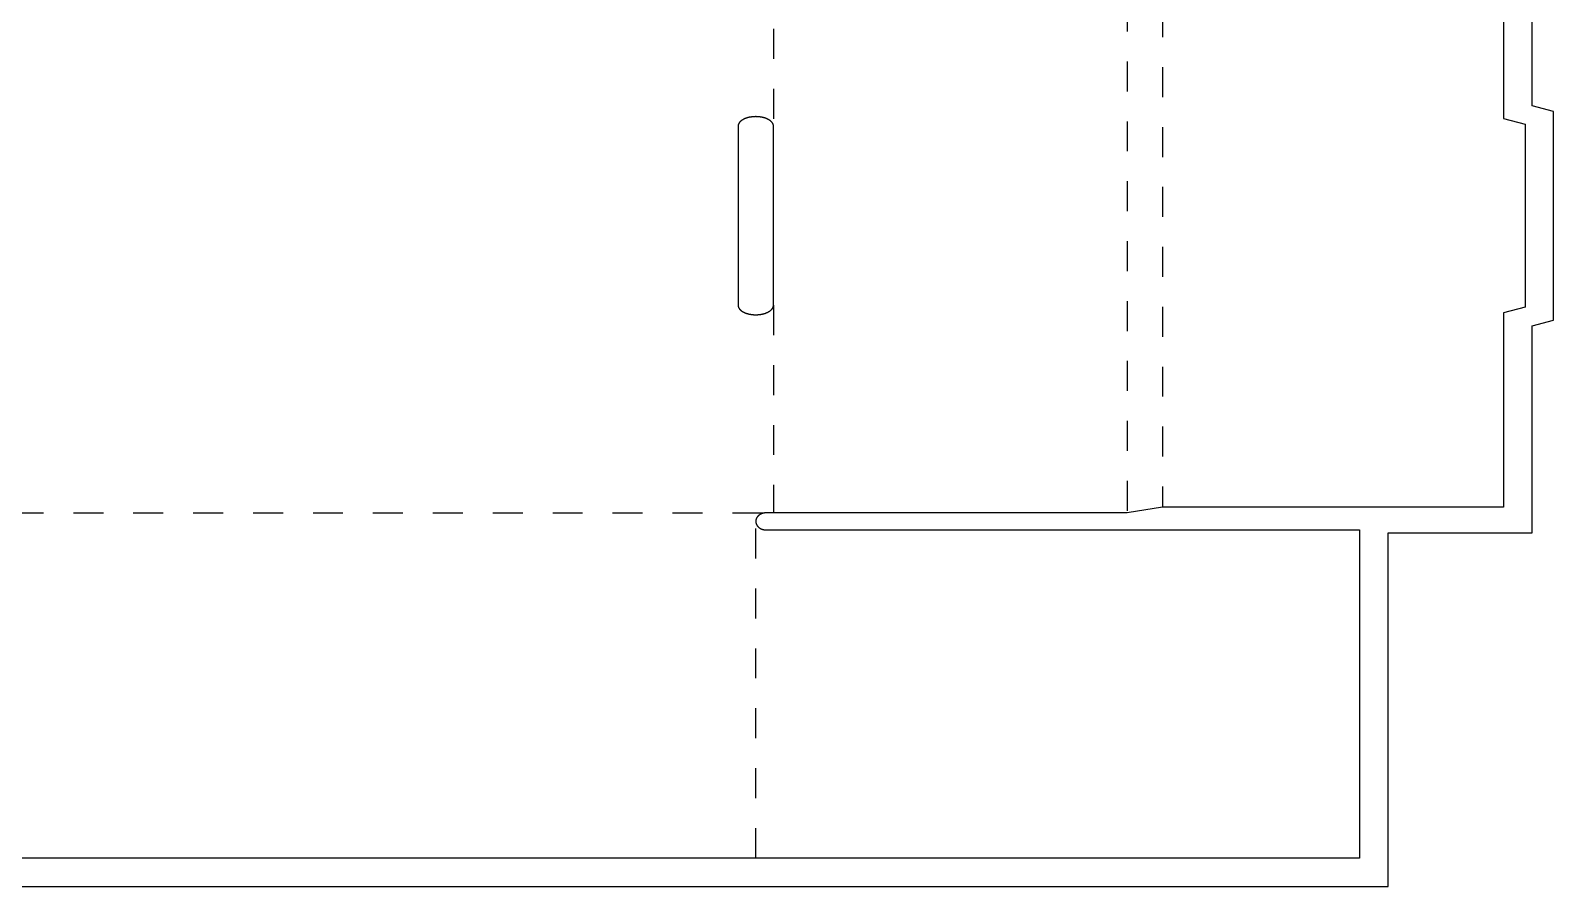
# Model space of a CAD drawing. Extents: x 0 to 1220, y -1241 to 0.
# Drawn here: x 610 to 1220, y -1241 to -898 of the extents above; entities that cross this region are included whole.
import ezdxf

# ---------------------------------------------------------------- set-up
doc = ezdxf.new("R2010")
doc.units = 0
doc.linetypes.add('DASHED', pattern=[24, 12, -12])
for name, color, linetype in [('BLEED', 3, 'CONTINUOUS'), ('CREASE', 5, 'DASHED'), ('CUT', 1, 'CONTINUOUS')]:
    doc.layers.add(name, color=color, linetype=linetype)

msp = doc.modelspace()

# ---------------------------------------------------------------- linework, layer by layer
at = {"layer": 'BLEED'}
for p, q in [((1211.6966, -927.7409), (1211.6966, -857.1787)), ((1220.269, -930.0305), (1211.6966, -927.7409)), ((1220.269, -1013.629), (1220.269, -930.0305)), ((1211.6966, -1015.9186), (1220.269, -1013.629)), ((1211.6966, -1098.8856), (1211.6966, -1015.9186)), ((1153.975, -1240.6183), (1153.975, -1098.8856)), ((1153.975, -1098.8856), (1211.6966, -1098.8856)), ((66.294, -1240.6183), (1153.975, -1240.6183))]:
    msp.add_line(p, q, dxfattribs=at)
at = {"layer": 'CREASE'}
for p, q in [((1049.5047, -694.0345), (1049.5047, -1090.8849)), ((1063.6779, -696.324), (1063.6779, -1088.5954)), ((907.7724, -848.9588), (907.7724, -935.9606)), ((907.7724, -1007.699), (907.7724, -1090.8849)), ((315.3315, -1090.8849), (904.9378, -1090.8849)), ((900.6858, -1229.1882), (900.6858, -1094.3139))]:
    msp.add_line(p, q, dxfattribs=at)
at = {"layer": 'CUT'}
for p, q in [((1200.2666, -852.0113), (1200.2666, -932.9076)), ((895.297, -933.4822), (895.2257, -933.5282)), ((895.3704, -933.4368), (895.297, -933.4822)), ((895.4446, -933.3922), (895.3704, -933.4368)), ((895.5202, -933.3482), (895.4446, -933.3922)), ((895.5965, -933.305), (895.5202, -933.3482)), ((895.675, -933.2626), (895.5965, -933.305)), ((895.7542, -933.2201), (895.675, -933.2626)), ((895.8348, -933.179), (895.7542, -933.2201)), ((895.9162, -933.138), (895.8348, -933.179)), ((895.9997, -933.0984), (895.9162, -933.138)), ((896.0832, -933.0588), (895.9997, -933.0984)), ((896.1689, -933.0206), (896.0832, -933.0588)), ((896.2553, -932.9825), (896.1689, -933.0206)), ((896.3424, -932.9458), (896.2553, -932.9825)), ((896.431, -932.909), (896.3424, -932.9458)), ((896.5202, -932.8738), (896.431, -932.909)), ((896.611, -932.8385), (896.5202, -932.8738)), ((896.7024, -932.8046), (896.611, -932.8385)), ((896.7953, -932.7715), (896.7024, -932.8046)), ((896.8889, -932.7391), (896.7953, -932.7715)), ((896.9832, -932.7067), (896.8889, -932.7391)), ((897.0782, -932.6765), (896.9832, -932.7067)), ((897.1747, -932.6462), (897.0782, -932.6765)), ((897.2719, -932.6167), (897.1747, -932.6462)), ((897.3698, -932.5879), (897.2719, -932.6167)), ((897.4685, -932.5606), (897.3698, -932.5879)), ((897.5678, -932.5339), (897.4685, -932.5606)), ((897.6686, -932.508), (897.5678, -932.5339)), ((897.7694, -932.4828), (897.6686, -932.508)), ((897.8717, -932.4583), (897.7694, -932.4828)), ((897.9739, -932.4353), (897.8717, -932.4583)), ((898.0769, -932.413), (897.9739, -932.4353)), ((898.1806, -932.3914), (898.0769, -932.413)), ((898.285, -932.3705), (898.1806, -932.3914)), ((898.3901, -932.3503), (898.285, -932.3705)), ((898.4959, -932.3316), (898.3901, -932.3503)), ((898.6018, -932.3136), (898.4959, -932.3316)), ((898.709, -932.2963), (898.6018, -932.3136)), ((898.8156, -932.2798), (898.709, -932.2963)), ((898.9236, -932.2646), (898.8156, -932.2798)), ((899.0316, -932.2502), (898.9236, -932.2646)), ((899.1396, -932.2366), (899.0316, -932.2502)), ((899.249, -932.2243), (899.1396, -932.2366)), ((899.3578, -932.2121), (899.249, -932.2243)), ((899.4672, -932.2013), (899.3578, -932.2121)), ((899.5774, -932.1919), (899.4672, -932.2013)), ((899.6875, -932.1826), (899.5774, -932.1919)), ((899.7977, -932.1746), (899.6875, -932.1826)), ((899.9078, -932.1674), (899.7977, -932.1746)), ((900.0187, -932.1617), (899.9078, -932.1674)), ((900.1296, -932.1566), (900.0187, -932.1617)), ((900.2405, -932.1523), (900.1296, -932.1566)), ((900.3521, -932.1487), (900.2405, -932.1523)), ((900.463, -932.1466), (900.3521, -932.1487)), ((900.5746, -932.1451), (900.463, -932.1466)), ((900.6862, -932.1444), (900.5746, -932.1451)), ((900.6862, -932.1444), (900.6862, -932.1444)), ((900.797, -932.1451), (900.6862, -932.1444)), ((900.9086, -932.1466), (900.797, -932.1451)), ((901.0195, -932.1487), (900.9086, -932.1466)), ((901.1311, -932.1523), (901.0195, -932.1487)), ((901.242, -932.1566), (901.1311, -932.1523)), ((901.3529, -932.1617), (901.242, -932.1566)), ((901.4638, -932.1674), (901.3529, -932.1617)), ((901.5739, -932.1746), (901.4638, -932.1674)), ((901.6841, -932.1826), (901.5739, -932.1746)), ((901.7942, -932.1919), (901.6841, -932.1826)), ((901.9044, -932.2013), (901.7942, -932.1919)), ((902.0138, -932.2121), (901.9044, -932.2013)), ((902.1226, -932.2243), (902.0138, -932.2121)), ((902.232, -932.2366), (902.1226, -932.2243)), ((902.34, -932.2502), (902.232, -932.2366)), ((902.448, -932.2646), (902.34, -932.2502)), ((902.556, -932.2798), (902.448, -932.2646)), ((902.6626, -932.2963), (902.556, -932.2798)), ((902.7698, -932.3136), (902.6626, -932.2963)), ((902.8757, -932.3316), (902.7698, -932.3136)), ((902.9815, -932.3503), (902.8757, -932.3316)), ((903.0866, -932.3705), (902.9815, -932.3503)), ((903.191, -932.3914), (903.0866, -932.3705)), ((903.2947, -932.413), (903.191, -932.3914)), ((903.3977, -932.4353), (903.2947, -932.413)), ((903.4999, -932.4583), (903.3977, -932.4353)), ((903.6022, -932.4828), (903.4999, -932.4583)), ((903.703, -932.508), (903.6022, -932.4828)), ((903.8038, -932.5339), (903.703, -932.508)), ((903.9031, -932.5606), (903.8038, -932.5339)), ((904.0018, -932.5879), (903.9031, -932.5606)), ((904.0997, -932.6167), (904.0018, -932.5879)), ((904.1969, -932.6462), (904.0997, -932.6167)), ((904.2934, -932.6765), (904.1969, -932.6462)), ((904.3884, -932.7067), (904.2934, -932.6765)), ((904.4827, -932.7391), (904.3884, -932.7067)), ((904.5763, -932.7715), (904.4827, -932.7391)), ((904.6692, -932.8046), (904.5763, -932.7715)), ((904.7606, -932.8385), (904.6692, -932.8046)), ((904.8514, -932.8738), (904.7606, -932.8385)), ((904.9406, -932.909), (904.8514, -932.8738)), ((905.0292, -932.9458), (904.9406, -932.909)), ((905.1163, -932.9825), (905.0292, -932.9458)), ((905.2027, -933.0206), (905.1163, -932.9825)), ((905.2884, -933.0588), (905.2027, -933.0206)), ((905.3719, -933.0984), (905.2884, -933.0588)), ((905.4554, -933.138), (905.3719, -933.0984)), ((905.5368, -933.179), (905.4554, -933.138)), ((905.6174, -933.2201), (905.5368, -933.179)), ((905.6966, -933.2626), (905.6174, -933.2201)), ((905.7751, -933.305), (905.6966, -933.2626)), ((905.8514, -933.3482), (905.7751, -933.305)), ((905.927, -933.3922), (905.8514, -933.3482)), ((906.0012, -933.4368), (905.927, -933.3922)), ((906.0746, -933.4822), (906.0012, -933.4368)), ((906.1459, -933.5282), (906.0746, -933.4822)), ((1200.2666, -932.9076), (1208.839, -935.1972)), ((893.5999, -935.9006), (893.5992, -935.9604)), ((893.5992, -935.9604), (893.5992, -1007.699)), ((893.6028, -935.8409), (893.5999, -935.9006)), ((893.6071, -935.7811), (893.6028, -935.8409)), ((893.6129, -935.7214), (893.6071, -935.7811)), ((893.6208, -935.6609), (893.6129, -935.7214)), ((893.6309, -935.6018), (893.6208, -935.6609)), ((893.6417, -935.5421), (893.6309, -935.6018)), ((893.6554, -935.4823), (893.6417, -935.5421)), ((893.6698, -935.4233), (893.6554, -935.4823)), ((893.6863, -935.3635), (893.6698, -935.4233)), ((893.705, -935.3045), (893.6863, -935.3635)), ((893.7245, -935.2454), (893.705, -935.3045)), ((893.7461, -935.1871), (893.7245, -935.2454)), ((893.7698, -935.1281), (893.7461, -935.1871)), ((893.795, -935.0698), (893.7698, -935.1281)), ((893.8217, -935.0114), (893.795, -935.0698)), ((893.8505, -934.9538), (893.8217, -935.0114)), ((893.8807, -934.8962), (893.8505, -934.9538)), ((893.9124, -934.8386), (893.8807, -934.8962)), ((893.9462, -934.7818), (893.9124, -934.8386)), ((893.9815, -934.7249), (893.9462, -934.7818)), ((894.0182, -934.668), (893.9815, -934.7249)), ((894.0564, -934.6118), (894.0182, -934.668)), ((894.0967, -934.5557), (894.0564, -934.6118)), ((894.1385, -934.5002), (894.0967, -934.5557)), ((894.1817, -934.4448), (894.1385, -934.5002)), ((894.227, -934.3901), (894.1817, -934.4448)), ((894.2738, -934.3361), (894.227, -934.3901)), ((894.3221, -934.2821), (894.2738, -934.3361)), ((894.3718, -934.2281), (894.3221, -934.2821)), ((894.4229, -934.1748), (894.3718, -934.2281)), ((894.4754, -934.1222), (894.4229, -934.1748)), ((894.5302, -934.0697), (894.4754, -934.1222)), ((894.5863, -934.0178), (894.5302, -934.0697)), ((894.6432, -933.9667), (894.5863, -934.0178)), ((894.7022, -933.9163), (894.6432, -933.9667)), ((894.7627, -933.8659), (894.7022, -933.9163)), ((894.8246, -933.8155), (894.7627, -933.8659)), ((894.888, -933.7666), (894.8246, -933.8155)), ((894.9528, -933.7176), (894.888, -933.7666)), ((895.019, -933.6694), (894.9528, -933.7176)), ((895.086, -933.6218), (895.019, -933.6694)), ((895.1551, -933.575), (895.086, -933.6218)), ((895.2257, -933.5282), (895.1551, -933.575)), ((906.2165, -933.575), (906.1459, -933.5282)), ((906.2856, -933.6218), (906.2165, -933.575)), ((906.3526, -933.6694), (906.2856, -933.6218)), ((906.4188, -933.7176), (906.3526, -933.6694)), ((906.4836, -933.7666), (906.4188, -933.7176)), ((906.547, -933.8155), (906.4836, -933.7666)), ((906.6089, -933.8659), (906.547, -933.8155)), ((906.6694, -933.9163), (906.6089, -933.8659)), ((906.7284, -933.9667), (906.6694, -933.9163)), ((906.7853, -934.0178), (906.7284, -933.9667)), ((906.8414, -934.0697), (906.7853, -934.0178)), ((906.8962, -934.1222), (906.8414, -934.0697)), ((906.9487, -934.1748), (906.8962, -934.1222)), ((906.9998, -934.2281), (906.9487, -934.1748)), ((907.0495, -934.2821), (906.9998, -934.2281)), ((907.0978, -934.3361), (907.0495, -934.2821)), ((907.1446, -934.3901), (907.0978, -934.3361)), ((907.1899, -934.4448), (907.1446, -934.3901)), ((907.2331, -934.5002), (907.1899, -934.4448)), ((907.2749, -934.5557), (907.2331, -934.5002)), ((907.3152, -934.6118), (907.2749, -934.5557)), ((907.3534, -934.668), (907.3152, -934.6118)), ((907.3901, -934.7249), (907.3534, -934.668)), ((907.4254, -934.7818), (907.3901, -934.7249)), ((907.4592, -934.8386), (907.4254, -934.7818)), ((907.4909, -934.8962), (907.4592, -934.8386)), ((907.5211, -934.9538), (907.4909, -934.8962)), ((907.5499, -935.0114), (907.5211, -934.9538)), ((907.5766, -935.0698), (907.5499, -935.0114)), ((907.6018, -935.1281), (907.5766, -935.0698)), ((907.6255, -935.1871), (907.6018, -935.1281)), ((907.6471, -935.2454), (907.6255, -935.1871)), ((907.6666, -935.3045), (907.6471, -935.2454)), ((907.6853, -935.3635), (907.6666, -935.3045)), ((907.7018, -935.4233), (907.6853, -935.3635)), ((907.7162, -935.4823), (907.7018, -935.4233)), ((907.7299, -935.5421), (907.7162, -935.4823)), ((907.7407, -935.6018), (907.7299, -935.5421)), ((907.7508, -935.6609), (907.7407, -935.6018)), ((907.7587, -935.7214), (907.7508, -935.6609)), ((907.7645, -935.7811), (907.7587, -935.7214)), ((907.7688, -935.8409), (907.7645, -935.7811)), ((907.7717, -935.9006), (907.7688, -935.8409)), ((907.7724, -935.9604), (907.7717, -935.9006)), ((907.7724, -1007.699), (907.7724, -935.9604)), ((907.7724, -935.9604), (907.7724, -935.9604)), ((1208.839, -935.1972), (1208.839, -1008.4622)), ((893.5992, -1007.699), (893.5999, -1007.7588)), ((893.5999, -1007.7588), (893.6028, -1007.8186)), ((893.6028, -1007.8186), (893.6071, -1007.879)), ((893.6071, -1007.879), (893.6129, -1007.9388)), ((893.6129, -1007.9388), (893.6208, -1007.9986)), ((893.6208, -1007.9986), (893.6309, -1008.0583)), ((893.6309, -1008.0583), (893.6417, -1008.1174)), ((893.6417, -1008.1174), (893.6554, -1008.1771)), ((893.6554, -1008.1771), (893.6698, -1008.2369)), ((893.6698, -1008.2369), (893.6863, -1008.2959)), ((893.6863, -1008.2959), (893.705, -1008.355)), ((893.705, -1008.355), (893.7245, -1008.414)), ((893.7245, -1008.414), (893.7461, -1008.473)), ((893.7461, -1008.473), (893.7698, -1008.5314)), ((893.7698, -1008.5314), (893.795, -1008.5897)), ((893.795, -1008.5897), (893.8217, -1008.648)), ((893.8217, -1008.648), (893.8505, -1008.7056)), ((893.8505, -1008.7056), (893.8807, -1008.7632)), ((893.8807, -1008.7632), (893.9124, -1008.8208)), ((893.9124, -1008.8208), (893.9462, -1008.8784)), ((893.9462, -1008.8784), (893.9815, -1008.9353)), ((893.9815, -1008.9353), (894.0182, -1008.9914)), ((894.0182, -1008.9914), (894.0564, -1009.0476)), ((894.0564, -1009.0476), (894.0967, -1009.1038)), ((894.0967, -1009.1038), (894.1385, -1009.1592)), ((894.1385, -1009.1592), (894.1817, -1009.2146)), ((894.1817, -1009.2146), (894.227, -1009.2694)), ((894.227, -1009.2694), (894.2738, -1009.3234)), ((894.2738, -1009.3234), (894.3221, -1009.3774)), ((894.3221, -1009.3774), (894.3718, -1009.4314)), ((894.3718, -1009.4314), (894.4229, -1009.4846)), ((894.4229, -1009.4846), (894.4754, -1009.5372)), ((894.4754, -1009.5372), (894.5302, -1009.5898)), ((894.5302, -1009.5898), (894.5863, -1009.6416)), ((894.5863, -1009.6416), (894.6432, -1009.6927)), ((894.6432, -1009.6927), (894.7022, -1009.7438)), ((894.7022, -1009.7438), (894.7627, -1009.7942)), ((894.7627, -1009.7942), (894.8246, -1009.8439)), ((894.8246, -1009.8439), (894.888, -1009.8929)), ((894.888, -1009.8929), (894.9528, -1009.9418)), ((894.9528, -1009.9418), (895.019, -1009.9901)), ((895.019, -1009.9901), (895.086, -1010.0376)), ((895.086, -1010.0376), (895.1551, -1010.0851)), ((895.1551, -1010.0851), (895.2257, -1010.1312)), ((895.2257, -1010.1312), (895.297, -1010.1773)), ((895.297, -1010.1773), (895.3704, -1010.2226)), ((895.3704, -1010.2226), (895.4446, -1010.2673)), ((895.4446, -1010.2673), (895.5202, -1010.3112)), ((895.5202, -1010.3112), (895.5965, -1010.3544)), ((895.5965, -1010.3544), (895.675, -1010.3969)), ((895.675, -1010.3969), (895.7542, -1010.4394)), ((895.7542, -1010.4394), (895.8348, -1010.4804)), ((895.8348, -1010.4804), (895.9162, -1010.5214)), ((895.9162, -1010.5214), (895.9997, -1010.561)), ((895.9997, -1010.561), (896.0832, -1010.6006)), ((896.0832, -1010.6006), (896.1689, -1010.6388)), ((896.1689, -1010.6388), (896.2553, -1010.677)), ((896.2553, -1010.677), (896.3424, -1010.7144)), ((896.3424, -1010.7144), (896.431, -1010.7504)), ((896.431, -1010.7504), (896.5202, -1010.7864)), ((896.5202, -1010.7864), (896.611, -1010.821)), ((896.611, -1010.821), (896.7024, -1010.8548)), ((896.7024, -1010.8548), (896.7953, -1010.8886)), ((896.7953, -1010.8886), (896.8889, -1010.921)), ((896.8889, -1010.921), (896.9832, -1010.9527)), ((896.9832, -1010.9527), (897.0782, -1010.9837)), ((897.0782, -1010.9837), (897.1747, -1011.0132)), ((897.1747, -1011.0132), (897.2719, -1011.0427)), ((897.2719, -1011.0427), (897.3698, -1011.0715)), ((897.3698, -1011.0715), (897.4685, -1011.0989)), ((897.4685, -1011.0989), (897.5678, -1011.1255)), ((897.5678, -1011.1255), (897.6686, -1011.1514)), ((897.6686, -1011.1514), (897.7694, -1011.1766)), ((897.7694, -1011.1766), (897.8717, -1011.2011)), ((897.8717, -1011.2011), (897.9739, -1011.2242)), ((897.9739, -1011.2242), (898.0769, -1011.2472)), ((898.0769, -1011.2472), (898.1806, -1011.2688)), ((898.1806, -1011.2688), (898.285, -1011.289)), ((898.285, -1011.289), (898.3901, -1011.3091)), ((898.3901, -1011.3091), (898.4959, -1011.3278)), ((898.4959, -1011.3278), (898.6018, -1011.3458)), ((898.6018, -1011.3458), (898.709, -1011.3631)), ((898.709, -1011.3631), (898.8156, -1011.3797)), ((898.8156, -1011.3797), (898.9236, -1011.3948)), ((898.9236, -1011.3948), (899.0316, -1011.4092)), ((899.0316, -1011.4092), (899.1396, -1011.4229)), ((899.1396, -1011.4229), (899.249, -1011.4358)), ((899.249, -1011.4358), (899.3578, -1011.4474)), ((899.3578, -1011.4474), (899.4672, -1011.4582)), ((899.4672, -1011.4582), (899.5774, -1011.4675)), ((899.5774, -1011.4675), (899.6875, -1011.4769)), ((899.6875, -1011.4769), (899.7977, -1011.4848)), ((899.7977, -1011.4848), (899.9078, -1011.492)), ((899.9078, -1011.492), (900.0187, -1011.4978)), ((900.0187, -1011.4978), (900.1296, -1011.5028)), ((900.1296, -1011.5028), (900.2405, -1011.5071)), ((900.2405, -1011.5071), (900.3521, -1011.5107)), ((900.3521, -1011.5107), (900.463, -1011.5129)), ((900.463, -1011.5129), (900.5746, -1011.5143)), ((900.5746, -1011.5143), (900.6862, -1011.515)), ((900.6862, -1011.515), (900.797, -1011.5143)), ((900.6862, -1011.515), (900.6862, -1011.515)), ((900.797, -1011.5143), (900.9086, -1011.5129)), ((900.9086, -1011.5129), (901.0195, -1011.5107)), ((901.0195, -1011.5107), (901.1311, -1011.5071)), ((901.1311, -1011.5071), (901.242, -1011.5028)), ((901.242, -1011.5028), (901.3529, -1011.4978)), ((901.3529, -1011.4978), (901.4638, -1011.492)), ((901.4638, -1011.492), (901.5739, -1011.4848)), ((901.5739, -1011.4848), (901.6841, -1011.4769)), ((901.6841, -1011.4769), (901.7942, -1011.4675)), ((901.7942, -1011.4675), (901.9044, -1011.4582)), ((901.9044, -1011.4582), (902.0138, -1011.4474)), ((902.0138, -1011.4474), (902.1226, -1011.4358)), ((902.1226, -1011.4358), (902.232, -1011.4229)), ((902.232, -1011.4229), (902.34, -1011.4092)), ((902.34, -1011.4092), (902.448, -1011.3948)), ((902.448, -1011.3948), (902.556, -1011.3797)), ((902.556, -1011.3797), (902.6626, -1011.3631)), ((902.6626, -1011.3631), (902.7698, -1011.3458)), ((902.7698, -1011.3458), (902.8757, -1011.3278)), ((902.8757, -1011.3278), (902.9815, -1011.3091)), ((902.9815, -1011.3091), (903.0866, -1011.289)), ((903.0866, -1011.289), (903.191, -1011.2688)), ((903.191, -1011.2688), (903.2947, -1011.2472)), ((903.2947, -1011.2472), (903.3977, -1011.2242)), ((903.3977, -1011.2242), (903.4999, -1011.2011)), ((903.4999, -1011.2011), (903.6022, -1011.1766)), ((903.6022, -1011.1766), (903.703, -1011.1514)), ((903.703, -1011.1514), (903.8038, -1011.1255)), ((903.8038, -1011.1255), (903.9031, -1011.0989)), ((903.9031, -1011.0989), (904.0018, -1011.0715)), ((904.0018, -1011.0715), (904.0997, -1011.0427)), ((904.0997, -1011.0427), (904.1969, -1011.0132)), ((904.1969, -1011.0132), (904.2934, -1010.9837)), ((904.2934, -1010.9837), (904.3884, -1010.9527)), ((904.3884, -1010.9527), (904.4827, -1010.921)), ((904.4827, -1010.921), (904.5763, -1010.8886)), ((904.5763, -1010.8886), (904.6692, -1010.8548)), ((904.6692, -1010.8548), (904.7606, -1010.821)), ((904.7606, -1010.821), (904.8514, -1010.7864)), ((904.8514, -1010.7864), (904.9406, -1010.7504)), ((904.9406, -1010.7504), (905.0292, -1010.7144)), ((905.0292, -1010.7144), (905.1163, -1010.677)), ((905.1163, -1010.677), (905.2027, -1010.6388)), ((905.2027, -1010.6388), (905.2884, -1010.6006)), ((905.2884, -1010.6006), (905.3719, -1010.561)), ((905.3719, -1010.561), (905.4554, -1010.5214)), ((905.4554, -1010.5214), (905.5368, -1010.4804)), ((905.5368, -1010.4804), (905.6174, -1010.4394)), ((905.6174, -1010.4394), (905.6966, -1010.3969)), ((905.6966, -1010.3969), (905.7751, -1010.3544)), ((905.7751, -1010.3544), (905.8514, -1010.3112)), ((905.8514, -1010.3112), (905.927, -1010.2673)), ((905.927, -1010.2673), (906.0012, -1010.2226)), ((906.0012, -1010.2226), (906.0746, -1010.1773)), ((906.0746, -1010.1773), (906.1459, -1010.1312)), ((906.1459, -1010.1312), (906.2165, -1010.0851)), ((906.2165, -1010.0851), (906.2856, -1010.0376)), ((906.2856, -1010.0376), (906.3526, -1009.9901)), ((906.3526, -1009.9901), (906.4188, -1009.9418)), ((906.4188, -1009.9418), (906.4836, -1009.8929)), ((906.4836, -1009.8929), (906.547, -1009.8439)), ((906.547, -1009.8439), (906.6089, -1009.7942)), ((906.6089, -1009.7942), (906.6694, -1009.7438)), ((906.6694, -1009.7438), (906.7284, -1009.6927)), ((906.7284, -1009.6927), (906.7853, -1009.6416)), ((906.7853, -1009.6416), (906.8414, -1009.5898)), ((906.8414, -1009.5898), (906.8962, -1009.5372)), ((906.8962, -1009.5372), (906.9487, -1009.4846)), ((906.9487, -1009.4846), (906.9998, -1009.4314)), ((906.9998, -1009.4314), (907.0495, -1009.3774)), ((907.0495, -1009.3774), (907.0978, -1009.3234)), ((907.0978, -1009.3234), (907.1446, -1009.2694)), ((907.1446, -1009.2694), (907.1899, -1009.2146)), ((907.1899, -1009.2146), (907.2331, -1009.1592)), ((907.2331, -1009.1592), (907.2749, -1009.1038)), ((907.2749, -1009.1038), (907.3152, -1009.0476)), ((907.3152, -1009.0476), (907.3534, -1008.9914)), ((907.3534, -1008.9914), (907.3901, -1008.9353)), ((907.3901, -1008.9353), (907.4254, -1008.8784)), ((907.4254, -1008.8784), (907.4592, -1008.8208)), ((907.4592, -1008.8208), (907.4909, -1008.7632)), ((907.4909, -1008.7632), (907.5211, -1008.7056)), ((907.5211, -1008.7056), (907.5499, -1008.648)), ((907.5499, -1008.648), (907.5766, -1008.5897)), ((907.5766, -1008.5897), (907.6018, -1008.5314)), ((907.6018, -1008.5314), (907.6255, -1008.473)), ((907.6255, -1008.473), (907.6471, -1008.414)), ((907.6471, -1008.414), (907.6666, -1008.355)), ((907.6666, -1008.355), (907.6853, -1008.2959)), ((907.6853, -1008.2959), (907.7018, -1008.2369)), ((907.7018, -1008.2369), (907.7162, -1008.1771)), ((907.7162, -1008.1771), (907.7299, -1008.1174)), ((907.7299, -1008.1174), (907.7407, -1008.0583)), ((907.7407, -1008.0583), (907.7508, -1007.9986)), ((907.7508, -1007.9986), (907.7587, -1007.9388)), ((907.7587, -1007.9388), (907.7645, -1007.879)), ((907.7645, -1007.879), (907.7688, -1007.8186)), ((907.7688, -1007.8186), (907.7717, -1007.7588)), ((907.7717, -1007.7588), (907.7724, -1007.699)), ((1208.839, -1008.4622), (1200.2666, -1010.7518)), ((1200.2666, -1010.7518), (1200.2666, -1088.5954)), ((901.6618, -1092.1284), (901.6193, -1092.1702)), ((901.7042, -1092.0866), (901.6618, -1092.1284)), ((901.7482, -1092.0463), (901.7042, -1092.0866)), ((901.7928, -1092.006), (901.7482, -1092.0463)), ((901.8382, -1091.9664), (901.7928, -1092.006)), ((901.8842, -1091.9275), (901.8382, -1091.9664)), ((901.931, -1091.8894), (901.8842, -1091.9275)), ((901.9786, -1091.8512), (901.931, -1091.8894)), ((902.0268, -1091.8145), (901.9786, -1091.8512)), ((902.0765, -1091.7778), (902.0268, -1091.8145)), ((902.1262, -1091.7418), (902.0765, -1091.7778)), ((902.1766, -1091.7065), (902.1262, -1091.7418)), ((902.2277, -1091.6719), (902.1766, -1091.7065)), ((902.2795, -1091.6381), (902.2277, -1091.6719)), ((902.3314, -1091.6042), (902.2795, -1091.6381)), ((902.3846, -1091.5718), (902.3314, -1091.6042)), ((902.4386, -1091.5394), (902.3846, -1091.5718)), ((902.4926, -1091.5085), (902.4386, -1091.5394)), ((902.5481, -1091.4775), (902.4926, -1091.5085)), ((902.6035, -1091.448), (902.5481, -1091.4775)), ((902.6597, -1091.4185), (902.6035, -1091.448)), ((902.7158, -1091.3904), (902.6597, -1091.4185)), ((902.7734, -1091.3623), (902.7158, -1091.3904)), ((902.831, -1091.3357), (902.7734, -1091.3623)), ((902.8894, -1091.309), (902.831, -1091.3357)), ((902.9484, -1091.2831), (902.8894, -1091.309)), ((903.0074, -1091.2586), (902.9484, -1091.2831)), ((903.0672, -1091.2349), (903.0074, -1091.2586)), ((903.1277, -1091.2111), (903.0672, -1091.2349)), ((903.1882, -1091.1888), (903.1277, -1091.2111)), ((903.2494, -1091.1672), (903.1882, -1091.1888)), ((903.3106, -1091.1456), (903.2494, -1091.1672)), ((903.3725, -1091.1254), (903.3106, -1091.1456)), ((903.4351, -1091.106), (903.3725, -1091.1254)), ((903.4978, -1091.0873), (903.4351, -1091.106)), ((903.5604, -1091.07), (903.4978, -1091.0873)), ((903.6238, -1091.0527), (903.5604, -1091.07)), ((903.6878, -1091.0362), (903.6238, -1091.0527)), ((903.7512, -1091.021), (903.6878, -1091.0362)), ((903.816, -1091.0066), (903.7512, -1091.021)), ((903.8801, -1090.993), (903.816, -1091.0066)), ((903.9449, -1090.98), (903.8801, -1090.993)), ((904.0104, -1090.9678), (903.9449, -1090.98)), ((904.0752, -1090.9562), (904.0104, -1090.9678)), ((904.1407, -1090.9454), (904.0752, -1090.9562)), ((904.207, -1090.9361), (904.1407, -1090.9454)), ((904.2725, -1090.9274), (904.207, -1090.9361)), ((904.3387, -1090.9188), (904.2725, -1090.9274)), ((904.405, -1090.9116), (904.3387, -1090.9188)), ((904.4712, -1090.9058), (904.405, -1090.9116)), ((904.5374, -1090.9001), (904.4712, -1090.9058)), ((904.6044, -1090.8958), (904.5374, -1090.9001)), ((904.6706, -1090.8914), (904.6044, -1090.8958)), ((904.7376, -1090.8886), (904.6706, -1090.8914)), ((904.8046, -1090.8864), (904.7376, -1090.8886)), ((904.8708, -1090.8857), (904.8046, -1090.8864)), ((904.9378, -1090.885), (904.8708, -1090.8857)), ((907.7724, -1090.885), (904.9378, -1090.885)), ((1049.5044, -1090.885), (907.7724, -1090.885)), ((1063.6776, -1088.5954), (1049.5044, -1090.885)), ((1200.2666, -1088.5954), (1063.6776, -1088.5954)), ((900.6876, -1094.2063), (900.6862, -1094.2603)), ((900.6862, -1094.2603), (900.6862, -1094.3136)), ((900.6862, -1094.3136), (900.6862, -1094.3676)), ((900.6862, -1094.3676), (900.6876, -1094.4216)), ((900.6905, -1094.1523), (900.6876, -1094.2063)), ((900.6876, -1094.4216), (900.6905, -1094.4756)), ((900.6941, -1094.0983), (900.6905, -1094.1523)), ((900.6905, -1094.4756), (900.6941, -1094.5289)), ((900.6991, -1094.045), (900.6941, -1094.0983)), ((900.6941, -1094.5289), (900.6991, -1094.5829)), ((900.7049, -1093.991), (900.6991, -1094.045)), ((900.6991, -1094.5829), (900.7049, -1094.6369)), ((900.7114, -1093.9378), (900.7049, -1093.991)), ((900.7049, -1094.6369), (900.7114, -1094.6902)), ((900.7193, -1093.8845), (900.7114, -1093.9378)), ((900.7114, -1094.6902), (900.7193, -1094.7434)), ((900.7279, -1093.8305), (900.7193, -1093.8845)), ((900.7193, -1094.7434), (900.7279, -1094.7967)), ((900.738, -1093.7772), (900.7279, -1093.8305)), ((900.7279, -1094.7967), (900.738, -1094.85)), ((900.7488, -1093.7246), (900.738, -1093.7772)), ((900.738, -1094.85), (900.7488, -1094.9033)), ((900.761, -1093.6714), (900.7488, -1093.7246)), ((900.7488, -1094.9033), (900.761, -1094.9566)), ((900.774, -1093.6188), (900.761, -1093.6714)), ((900.761, -1094.9566), (900.774, -1095.0091)), ((900.7884, -1093.5662), (900.774, -1093.6188)), ((900.774, -1095.0091), (900.7884, -1095.0617)), ((900.8035, -1093.5137), (900.7884, -1093.5662)), ((900.7884, -1095.0617), (900.8035, -1095.1142)), ((900.8194, -1093.4611), (900.8035, -1093.5137)), ((900.8035, -1095.1142), (900.8194, -1095.1668)), ((900.8366, -1093.4093), (900.8194, -1093.4611)), ((900.8194, -1095.1668), (900.8366, -1095.2186)), ((900.8546, -1093.3574), (900.8366, -1093.4093)), ((900.8366, -1095.2186), (900.8546, -1095.2705)), ((900.8741, -1093.3056), (900.8546, -1093.3574)), ((900.8546, -1095.2705), (900.8741, -1095.3223)), ((900.8942, -1093.2545), (900.8741, -1093.3056)), ((900.8741, -1095.3223), (900.8942, -1095.3734)), ((900.9151, -1093.2034), (900.8942, -1093.2545)), ((900.8942, -1095.3734), (900.9151, -1095.4246)), ((900.9374, -1093.1522), (900.9151, -1093.2034)), ((900.9151, -1095.4246), (900.9374, -1095.4757)), ((900.9605, -1093.1018), (900.9374, -1093.1522)), ((900.9374, -1095.4757), (900.9605, -1095.5261)), ((900.9842, -1093.0514), (900.9605, -1093.1018)), ((900.9605, -1095.5261), (900.9842, -1095.5765)), ((901.0094, -1093.0018), (900.9842, -1093.0514)), ((900.9842, -1095.5765), (901.0094, -1095.6262)), ((901.0354, -1092.9521), (901.0094, -1093.0018)), ((901.0094, -1095.6262), (901.0354, -1095.6758)), ((901.0627, -1092.9031), (901.0354, -1092.9521)), ((901.0354, -1095.6758), (901.0627, -1095.7248)), ((901.0908, -1092.8542), (901.0627, -1092.9031)), ((901.0627, -1095.7248), (901.0908, -1095.7738)), ((901.1196, -1092.8052), (901.0908, -1092.8542)), ((901.0908, -1095.7738), (901.1196, -1095.8227)), ((901.1491, -1092.757), (901.1196, -1092.8052)), ((901.1196, -1095.8227), (901.1491, -1095.871)), ((901.1801, -1092.7094), (901.1491, -1092.757)), ((901.1491, -1095.871), (901.1801, -1095.9185)), ((901.2118, -1092.6619), (901.1801, -1092.7094)), ((901.1801, -1095.9185), (901.2118, -1095.966)), ((901.2442, -1092.6151), (901.2118, -1092.6619)), ((901.2118, -1095.966), (901.2442, -1096.0128)), ((901.278, -1092.5683), (901.2442, -1092.6151)), ((901.2442, -1096.0128), (901.278, -1096.0596)), ((901.3126, -1092.5222), (901.278, -1092.5683)), ((901.278, -1096.0596), (901.3126, -1096.1057)), ((901.3478, -1092.4769), (901.3126, -1092.5222)), ((901.3126, -1096.1057), (901.3478, -1096.151)), ((901.3838, -1092.4315), (901.3478, -1092.4769)), ((901.3478, -1096.151), (901.3838, -1096.1964)), ((901.4213, -1092.3862), (901.3838, -1092.4315)), ((901.3838, -1096.1964), (901.4213, -1096.241)), ((901.4587, -1092.3422), (901.4213, -1092.3862)), ((901.4213, -1096.241), (901.4587, -1096.2857)), ((901.4976, -1092.2983), (901.4587, -1092.3422)), ((901.4587, -1096.2857), (901.4976, -1096.3296)), ((901.5372, -1092.2551), (901.4976, -1092.2983)), ((901.4976, -1096.3296), (901.5372, -1096.3728)), ((901.5782, -1092.2119), (901.5372, -1092.2551)), ((901.5372, -1096.3728), (901.5782, -1096.4153)), ((901.6193, -1092.1702), (901.5782, -1092.2119)), ((901.5782, -1096.4153), (901.6193, -1096.4578)), ((901.6193, -1096.4578), (901.6618, -1096.4995)), ((901.6618, -1096.4995), (901.7042, -1096.5406)), ((901.7042, -1096.5406), (901.7482, -1096.5816)), ((901.7482, -1096.5816), (901.7928, -1096.6219)), ((901.7928, -1096.6219), (901.8382, -1096.6615)), ((901.8382, -1096.6615), (901.8842, -1096.7004)), ((901.8842, -1096.7004), (901.931, -1096.7386)), ((901.931, -1096.7386), (901.9786, -1096.7767)), ((901.9786, -1096.7767), (902.0268, -1096.8134)), ((902.0268, -1096.8134), (902.0765, -1096.8502)), ((902.0765, -1096.8502), (902.1262, -1096.8862)), ((902.1262, -1096.8862), (902.1766, -1096.9214)), ((902.1766, -1096.9214), (902.2277, -1096.956)), ((902.2277, -1096.956), (902.2795, -1096.9898)), ((902.2795, -1096.9898), (902.3314, -1097.0237)), ((902.3314, -1097.0237), (902.3846, -1097.0561)), ((902.3846, -1097.0561), (902.4386, -1097.0878)), ((902.4386, -1097.0878), (902.4926, -1097.1194)), ((902.4926, -1097.1194), (902.5481, -1097.1497)), ((902.5481, -1097.1497), (902.6035, -1097.1799)), ((902.6035, -1097.1799), (902.6597, -1097.2094)), ((902.6597, -1097.2094), (902.7158, -1097.2375)), ((902.7158, -1097.2375), (902.7734, -1097.2656)), ((902.7734, -1097.2656), (902.831, -1097.2922)), ((902.831, -1097.2922), (902.8894, -1097.3189)), ((902.8894, -1097.3189), (902.9484, -1097.3441)), ((902.9484, -1097.3441), (903.0074, -1097.3693)), ((903.0074, -1097.3693), (903.0672, -1097.393)), ((903.0672, -1097.393), (903.1277, -1097.4168)), ((903.1277, -1097.4168), (903.1882, -1097.4391)), ((903.1882, -1097.4391), (903.2494, -1097.4607)), ((903.2494, -1097.4607), (903.3106, -1097.4816)), ((903.3106, -1097.4816), (903.3725, -1097.5018)), ((903.3725, -1097.5018), (903.4351, -1097.5212)), ((903.4351, -1097.5212), (903.4978, -1097.5399)), ((903.4978, -1097.5399), (903.5604, -1097.5579)), ((903.5604, -1097.5579), (903.6238, -1097.5752)), ((903.6238, -1097.5752), (903.6878, -1097.591)), ((903.6878, -1097.591), (903.7512, -1097.6069)), ((903.7512, -1097.6069), (903.816, -1097.6213)), ((903.816, -1097.6213), (903.8801, -1097.635)), ((903.8801, -1097.635), (903.9449, -1097.6479)), ((903.9449, -1097.6479), (904.0104, -1097.6602)), ((904.0104, -1097.6602), (904.0752, -1097.6717)), ((904.0752, -1097.6717), (904.1407, -1097.6825)), ((904.1407, -1097.6825), (904.207, -1097.6918)), ((904.207, -1097.6918), (904.2725, -1097.7005)), ((904.2725, -1097.7005), (904.3387, -1097.7084)), ((904.3387, -1097.7084), (904.405, -1097.7156)), ((904.405, -1097.7156), (904.4712, -1097.7221)), ((904.4712, -1097.7221), (904.5374, -1097.7278)), ((904.5374, -1097.7278), (904.6044, -1097.7322)), ((904.6044, -1097.7322), (904.6706, -1097.7365)), ((904.6706, -1097.7365), (904.7376, -1097.7394)), ((904.7376, -1097.7394), (904.8046, -1097.7415)), ((904.8046, -1097.7415), (904.8708, -1097.7422)), ((904.8708, -1097.7422), (904.9378, -1097.743)), ((904.9378, -1097.743), (908.9158, -1097.743)), ((908.9158, -1097.743), (1142.545, -1097.743)), ((1142.545, -1097.743), (1142.545, -1229.1883)), ((900.6862, -1229.1883), (77.724, -1229.1883)), ((1142.545, -1229.1883), (900.6862, -1229.1883))]:
    msp.add_line(p, q, dxfattribs=at)

doc.saveas('drawing.dxf')
